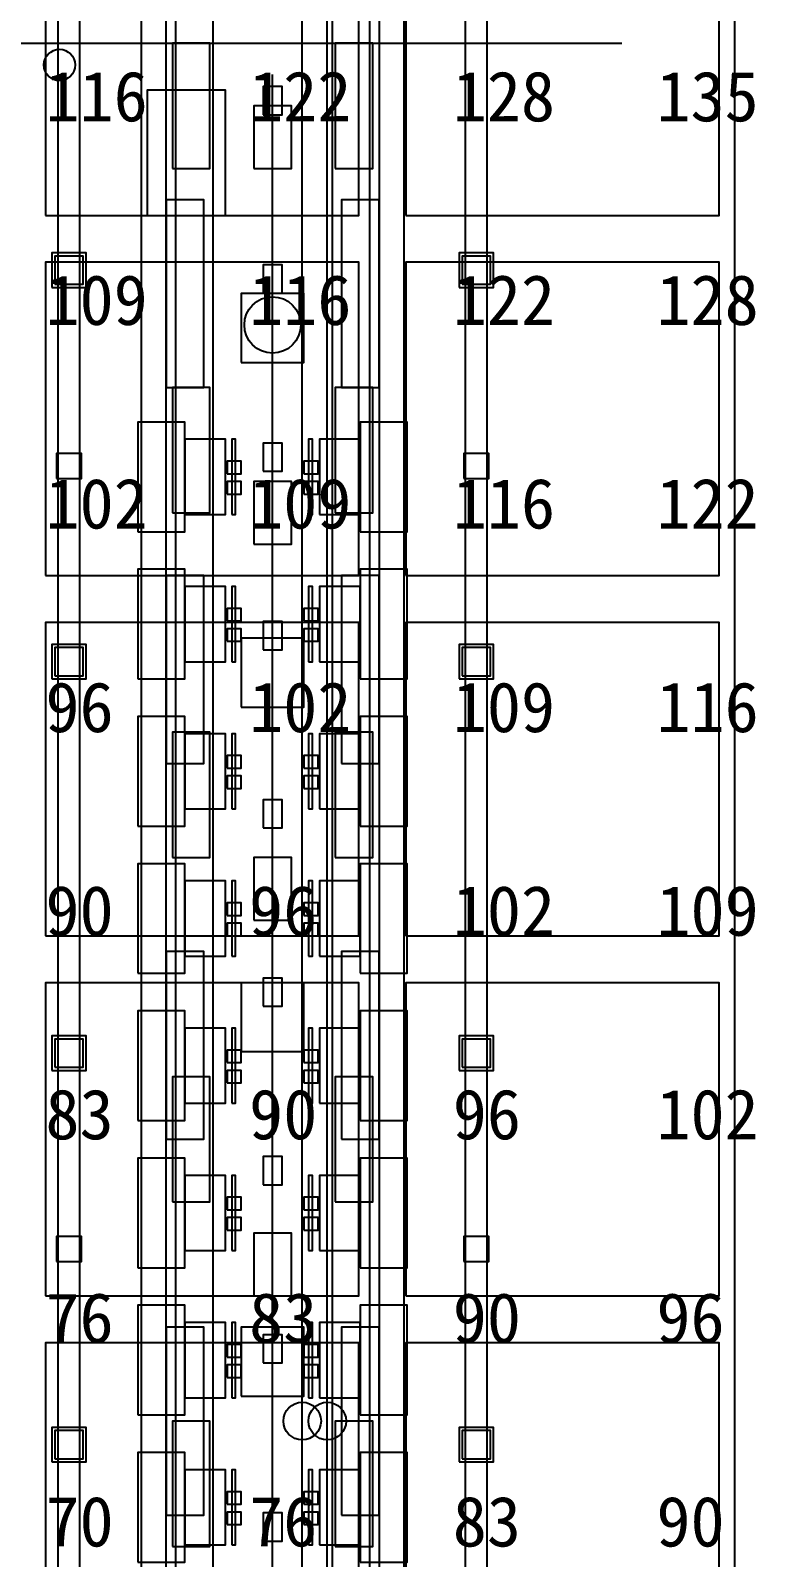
# Model space of a CAD drawing. Header units: metres. Extents: x -1640 to 1560, y -268 to 2338.
# Drawn here: x 274.52 to 297.66, y 1333.65 to 1382.4 of the extents above; entities that cross this region are included whole.
import ezdxf

# ---------------------------------------------------------------- set-up
doc = ezdxf.new("R2010")
doc.units = ezdxf.units.M
for name, color, linetype in [('1F_PUMP', 2, 'Continuous'), ('1F_SCR', 3, 'Continuous'), ('1F_STRUCT_COLUMN', 8, 'Continuous'), ('1F_ZONE', 3, 'Continuous'), ('2F_CSF_LATERAL_RACK_CONCEPT', 9, 'Continuous'), ('2F_RFG', 5, 'Continuous'), ('2F_STRUCT_COLUMN', 8, 'Continuous'), ('2F_VMB', 6, 'Continuous'), ('2F_ZONE', 3, 'Continuous'), ('3F_CLEANROOM_OVERHEAD_PIPE_DUCT_CONCEPT', 9, 'Continuous'), ('3F_EHS_EGRESS_DIST_M', 2, 'Continuous'), ('3F_EHS_EXTINGUISHER_HYDRANT_CABINET_CONCEPT', 1, 'Continuous'), ('3F_EHS_GAS_DETECTOR', 6, 'Continuous'), ('3F_FOUP', 5, 'Continuous'), ('3F_METRO', 2, 'Continuous'), ('3F_OHT', 9, 'Continuous'), ('3F_OHTV', 1, 'Continuous'), ('3F_STK', 3, 'Continuous'), ('3F_STRUCT_COLUMN', 8, 'Continuous'), ('3F_TBAR', 6, 'Continuous'), ('3F_ZONE', 3, 'Continuous'), ('4F_FFU', 1, 'Continuous'), ('4F_STRUCT_PLENUM_TRUSS_CONCEPT', 9, 'Continuous'), ('4F_ZONE', 3, 'Continuous'), ('5F_PUMP', 2, 'Continuous'), ('5F_SCR', 3, 'Continuous'), ('5F_STRUCT_COLUMN', 8, 'Continuous'), ('5F_ZONE', 3, 'Continuous'), ('6F_CSF_LATERAL_RACK_CONCEPT', 9, 'Continuous'), ('6F_RFG', 5, 'Continuous'), ('6F_STRUCT_COLUMN', 8, 'Continuous'), ('6F_VMB', 6, 'Continuous'), ('6F_ZONE', 3, 'Continuous'), ('7F_CLEANROOM_OVERHEAD_PIPE_DUCT_CONCEPT', 9, 'Continuous'), ('7F_EHS_EGRESS_DIST_M', 2, 'Continuous'), ('7F_EHS_EXTINGUISHER_HYDRANT_CABINET_CONCEPT', 1, 'Continuous'), ('7F_EHS_GAS_DETECTOR', 6, 'Continuous'), ('7F_FOUP', 5, 'Continuous'), ('7F_METRO', 2, 'Continuous'), ('7F_OHT', 9, 'Continuous'), ('7F_OHTV', 1, 'Continuous'), ('7F_STK', 3, 'Continuous'), ('7F_STRUCT_COLUMN', 8, 'Continuous'), ('7F_TBAR', 6, 'Continuous'), ('7F_ZONE', 3, 'Continuous'), ('8F_FFU', 1, 'Continuous'), ('8F_STRUCT_PLENUM_TRUSS_CONCEPT', 9, 'Continuous'), ('8F_ZONE', 3, 'Continuous'), ('UTIL_PCW.R_CONCEPT', 1, 'Continuous'), ('UTIL_PCW.R_RISER', 1, 'Continuous'), ('UTIL_PCW.S_CONCEPT', 6, 'Continuous'), ('UTIL_PCW.S_RISER', 6, 'Continuous')]:
    doc.layers.add(name, color=color, linetype=linetype)

msp = doc.modelspace()

# ---------------------------------------------------------------- linework, layer by layer
at = {"layer": '1F_PUMP'}
for points in [[(279.05, 1378), (280.25, 1378), (280.25, 1382), (279.05, 1382)], [(284.25, 1378), (285.45, 1378), (285.45, 1382), (284.25, 1382)], [(279.05, 1367), (280.25, 1367), (280.25, 1371), (279.05, 1371)], [(284.25, 1367), (285.45, 1367), (285.45, 1371), (284.25, 1371)], [(279.05, 1356), (280.25, 1356), (280.25, 1360), (279.05, 1360)], [(284.25, 1356), (285.45, 1356), (285.45, 1360), (284.25, 1360)], [(279.05, 1345), (280.25, 1345), (280.25, 1349), (279.05, 1349)], [(284.25, 1345), (285.45, 1345), (285.45, 1349), (284.25, 1349)], [(279.05, 1334), (280.25, 1334), (280.25, 1338), (279.05, 1338)], [(284.25, 1334), (285.45, 1334), (285.45, 1338), (284.25, 1338)]]:
    msp.add_lwpolyline(points, close=True, dxfattribs=at)
at = {"layer": '1F_SCR'}
for points in [[(281.25, 1371.8), (283.25, 1371.8), (283.25, 1374), (281.25, 1374)], [(281.25, 1360.8), (283.25, 1360.8), (283.25, 1363), (281.25, 1363)], [(281.25, 1349.8), (283.25, 1349.8), (283.25, 1352), (281.25, 1352)], [(281.25, 1338.8), (283.25, 1338.8), (283.25, 1341), (281.25, 1341)]]:
    msp.add_lwpolyline(points, close=True, dxfattribs=at)
at = {"layer": '1F_STRUCT_COLUMN'}
for points in [[(275.2, 1374.2), (276.3, 1374.2), (276.3, 1375.3), (275.2, 1375.3)], [(288.2, 1374.2), (289.3, 1374.2), (289.3, 1375.3), (288.2, 1375.3)], [(275.2, 1361.7), (276.3, 1361.7), (276.3, 1362.8), (275.2, 1362.8)], [(288.2, 1361.7), (289.3, 1361.7), (289.3, 1362.8), (288.2, 1362.8)], [(275.2, 1349.2), (276.3, 1349.2), (276.3, 1350.3), (275.2, 1350.3)], [(288.2, 1349.2), (289.3, 1349.2), (289.3, 1350.3), (288.2, 1350.3)], [(275.2, 1336.7), (276.3, 1336.7), (276.3, 1337.8), (275.2, 1337.8)], [(288.2, 1336.7), (289.3, 1336.7), (289.3, 1337.8), (288.2, 1337.8)]]:
    msp.add_lwpolyline(points, close=True, dxfattribs=at)
at = {"layer": '1F_ZONE'}
msp.add_lwpolyline([(20.5, 1306), (297, 1306), (297, 1464), (20.5, 1464)], close=True, dxfattribs=at)
at = {"layer": '2F_CSF_LATERAL_RACK_CONCEPT'}
for points in [[(278.05, 1310), (278.85, 1310), (278.85, 1460), (278.05, 1460)], [(285.65, 1310), (286.45, 1310), (286.45, 1460), (285.65, 1460)]]:
    msp.add_lwpolyline(points, close=True, dxfattribs=at)
at = {"layer": '2F_RFG'}
for points in [[(278.85, 1371), (280.05, 1371), (280.05, 1377), (278.85, 1377)], [(284.45, 1371), (285.65, 1371), (285.65, 1377), (284.45, 1377)], [(278.85, 1359), (280.05, 1359), (280.05, 1365), (278.85, 1365)], [(284.45, 1359), (285.65, 1359), (285.65, 1365), (284.45, 1365)], [(278.85, 1347), (280.05, 1347), (280.05, 1353), (278.85, 1353)], [(284.45, 1347), (285.65, 1347), (285.65, 1353), (284.45, 1353)], [(278.85, 1335), (280.05, 1335), (280.05, 1341), (278.85, 1341)], [(284.45, 1335), (285.65, 1335), (285.65, 1341), (284.45, 1341)]]:
    msp.add_lwpolyline(points, close=True, dxfattribs=at)
at = {"layer": '2F_STRUCT_COLUMN'}
for points in [[(275.3, 1374.3), (276.2, 1374.3), (276.2, 1375.2), (275.3, 1375.2)], [(288.3, 1374.3), (289.2, 1374.3), (289.2, 1375.2), (288.3, 1375.2)], [(275.3, 1361.8), (276.2, 1361.8), (276.2, 1362.7), (275.3, 1362.7)], [(288.3, 1361.8), (289.2, 1361.8), (289.2, 1362.7), (288.3, 1362.7)], [(275.3, 1349.3), (276.2, 1349.3), (276.2, 1350.2), (275.3, 1350.2)], [(288.3, 1349.3), (289.2, 1349.3), (289.2, 1350.2), (288.3, 1350.2)], [(275.3, 1336.8), (276.2, 1336.8), (276.2, 1337.7), (275.3, 1337.7)], [(288.3, 1336.8), (289.2, 1336.8), (289.2, 1337.7), (288.3, 1337.7)]]:
    msp.add_lwpolyline(points, close=True, dxfattribs=at)
at = {"layer": '2F_VMB'}
for points in [[(281.65, 1378), (282.85, 1378), (282.85, 1380), (281.65, 1380)], [(281.65, 1366), (282.85, 1366), (282.85, 1368), (281.65, 1368)], [(281.65, 1354), (282.85, 1354), (282.85, 1356), (281.65, 1356)], [(281.65, 1342), (282.85, 1342), (282.85, 1344), (281.65, 1344)]]:
    msp.add_lwpolyline(points, close=True, dxfattribs=at)
at = {"layer": '2F_ZONE'}
msp.add_lwpolyline([(20.5, 1306), (297, 1306), (297, 1464), (20.5, 1464)], close=True, dxfattribs=at)
at = {"layer": '3F_CLEANROOM_OVERHEAD_PIPE_DUCT_CONCEPT'}
for points in [[(279.15, 1309), (280.35, 1309), (280.35, 1461), (279.15, 1461)], [(284.15, 1309), (285.35, 1309), (285.35, 1461), (284.15, 1461)]]:
    msp.add_lwpolyline(points, close=True, dxfattribs=at)
at = {"layer": '3F_EHS_EXTINGUISHER_HYDRANT_CABINET_CONCEPT'}
msp.add_circle((275.45, 1381.3), 0.5, dxfattribs=at)
at = {"layer": '3F_EHS_GAS_DETECTOR'}
msp.add_circle((282.25, 1373), 0.9, dxfattribs=at)
at = {"layer": '3F_FOUP'}
for points in [[(280.8, 1368.25), (281.25, 1368.25), (281.25, 1368.65), (280.8, 1368.65)], [(283.25, 1368.25), (283.7, 1368.25), (283.7, 1368.65), (283.25, 1368.65)], [(280.8, 1367.6), (281.25, 1367.6), (281.25, 1368), (280.8, 1368)], [(283.25, 1367.6), (283.7, 1367.6), (283.7, 1368), (283.25, 1368)], [(280.8, 1363.55), (281.25, 1363.55), (281.25, 1363.95), (280.8, 1363.95)], [(283.25, 1363.55), (283.7, 1363.55), (283.7, 1363.95), (283.25, 1363.95)], [(280.8, 1362.9), (281.25, 1362.9), (281.25, 1363.3), (280.8, 1363.3)], [(283.25, 1362.9), (283.7, 1362.9), (283.7, 1363.3), (283.25, 1363.3)], [(280.8, 1358.85), (281.25, 1358.85), (281.25, 1359.25), (280.8, 1359.25)], [(283.25, 1358.85), (283.7, 1358.85), (283.7, 1359.25), (283.25, 1359.25)], [(280.8, 1358.2), (281.25, 1358.2), (281.25, 1358.6), (280.8, 1358.6)], [(283.25, 1358.2), (283.7, 1358.2), (283.7, 1358.6), (283.25, 1358.6)], [(280.8, 1354.15), (281.25, 1354.15), (281.25, 1354.55), (280.8, 1354.55)], [(283.25, 1354.15), (283.7, 1354.15), (283.7, 1354.55), (283.25, 1354.55)], [(280.8, 1353.5), (281.25, 1353.5), (281.25, 1353.9), (280.8, 1353.9)], [(283.25, 1353.5), (283.7, 1353.5), (283.7, 1353.9), (283.25, 1353.9)], [(280.8, 1349.45), (281.25, 1349.45), (281.25, 1349.85), (280.8, 1349.85)], [(283.25, 1349.45), (283.7, 1349.45), (283.7, 1349.85), (283.25, 1349.85)], [(280.8, 1348.8), (281.25, 1348.8), (281.25, 1349.2), (280.8, 1349.2)], [(283.25, 1348.8), (283.7, 1348.8), (283.7, 1349.2), (283.25, 1349.2)], [(280.8, 1344.75), (281.25, 1344.75), (281.25, 1345.15), (280.8, 1345.15)], [(283.25, 1344.75), (283.7, 1344.75), (283.7, 1345.15), (283.25, 1345.15)], [(280.8, 1344.1), (281.25, 1344.1), (281.25, 1344.5), (280.8, 1344.5)], [(283.25, 1344.1), (283.7, 1344.1), (283.7, 1344.5), (283.25, 1344.5)], [(280.8, 1340.05), (281.25, 1340.05), (281.25, 1340.45), (280.8, 1340.45)], [(283.25, 1340.05), (283.7, 1340.05), (283.7, 1340.45), (283.25, 1340.45)], [(280.8, 1339.4), (281.25, 1339.4), (281.25, 1339.8), (280.8, 1339.8)], [(283.25, 1339.4), (283.7, 1339.4), (283.7, 1339.8), (283.25, 1339.8)], [(280.8, 1335.35), (281.25, 1335.35), (281.25, 1335.75), (280.8, 1335.75)], [(283.25, 1335.35), (283.7, 1335.35), (283.7, 1335.75), (283.25, 1335.75)], [(280.8, 1334.7), (281.25, 1334.7), (281.25, 1335.1), (280.8, 1335.1)], [(283.25, 1334.7), (283.7, 1334.7), (283.7, 1335.1), (283.25, 1335.1)]]:
    msp.add_lwpolyline(points, close=True, dxfattribs=at)
at = {"layer": '3F_METRO'}
for points in [[(277.95, 1366.4), (279.45, 1366.4), (279.45, 1369.9), (277.95, 1369.9)], [(285.05, 1366.4), (286.55, 1366.4), (286.55, 1369.9), (285.05, 1369.9)], [(279.45, 1366.95), (280.75, 1366.95), (280.75, 1369.35), (279.45, 1369.35)], [(283.75, 1366.95), (285.05, 1366.95), (285.05, 1369.35), (283.75, 1369.35)], [(277.95, 1361.7), (279.45, 1361.7), (279.45, 1365.2), (277.95, 1365.2)], [(285.05, 1361.7), (286.55, 1361.7), (286.55, 1365.2), (285.05, 1365.2)], [(279.45, 1362.25), (280.75, 1362.25), (280.75, 1364.65), (279.45, 1364.65)], [(283.75, 1362.25), (285.05, 1362.25), (285.05, 1364.65), (283.75, 1364.65)], [(277.95, 1357), (279.45, 1357), (279.45, 1360.5), (277.95, 1360.5)], [(285.05, 1357), (286.55, 1357), (286.55, 1360.5), (285.05, 1360.5)], [(279.45, 1357.55), (280.75, 1357.55), (280.75, 1359.95), (279.45, 1359.95)], [(283.75, 1357.55), (285.05, 1357.55), (285.05, 1359.95), (283.75, 1359.95)], [(277.95, 1352.3), (279.45, 1352.3), (279.45, 1355.8), (277.95, 1355.8)], [(285.05, 1352.3), (286.55, 1352.3), (286.55, 1355.8), (285.05, 1355.8)], [(279.45, 1352.85), (280.75, 1352.85), (280.75, 1355.25), (279.45, 1355.25)], [(283.75, 1352.85), (285.05, 1352.85), (285.05, 1355.25), (283.75, 1355.25)], [(277.95, 1347.6), (279.45, 1347.6), (279.45, 1351.1), (277.95, 1351.1)], [(285.05, 1347.6), (286.55, 1347.6), (286.55, 1351.1), (285.05, 1351.1)], [(279.45, 1348.15), (280.75, 1348.15), (280.75, 1350.55), (279.45, 1350.55)], [(283.75, 1348.15), (285.05, 1348.15), (285.05, 1350.55), (283.75, 1350.55)], [(277.95, 1342.9), (279.45, 1342.9), (279.45, 1346.4), (277.95, 1346.4)], [(285.05, 1342.9), (286.55, 1342.9), (286.55, 1346.4), (285.05, 1346.4)], [(279.45, 1343.45), (280.75, 1343.45), (280.75, 1345.85), (279.45, 1345.85)], [(283.75, 1343.45), (285.05, 1343.45), (285.05, 1345.85), (283.75, 1345.85)], [(277.95, 1338.2), (279.45, 1338.2), (279.45, 1341.7), (277.95, 1341.7)], [(285.05, 1338.2), (286.55, 1338.2), (286.55, 1341.7), (285.05, 1341.7)], [(279.45, 1338.75), (280.75, 1338.75), (280.75, 1341.15), (279.45, 1341.15)], [(283.75, 1338.75), (285.05, 1338.75), (285.05, 1341.15), (283.75, 1341.15)], [(277.95, 1333.5), (279.45, 1333.5), (279.45, 1337), (277.95, 1337)], [(285.05, 1333.5), (286.55, 1333.5), (286.55, 1337), (285.05, 1337)], [(279.45, 1334.05), (280.75, 1334.05), (280.75, 1336.45), (279.45, 1336.45)], [(283.75, 1334.05), (285.05, 1334.05), (285.05, 1336.45), (283.75, 1336.45)]]:
    msp.add_lwpolyline(points, close=True, dxfattribs=at)
at = {"layer": '3F_OHT'}
msp.add_line((282.25, 1309), (282.25, 1381), dxfattribs=at)
at = {"layer": '3F_OHTV'}
for points in [[(281.95, 1379.71), (282.55, 1379.71), (282.55, 1380.61), (281.95, 1380.61)], [(281.95, 1374.02), (282.55, 1374.02), (282.55, 1374.92), (281.95, 1374.92)], [(281.95, 1368.33), (282.55, 1368.33), (282.55, 1369.23), (281.95, 1369.23)], [(281.95, 1362.63), (282.55, 1362.63), (282.55, 1363.53), (281.95, 1363.53)], [(281.95, 1356.94), (282.55, 1356.94), (282.55, 1357.84), (281.95, 1357.84)], [(281.95, 1351.25), (282.55, 1351.25), (282.55, 1352.15), (281.95, 1352.15)], [(281.95, 1345.55), (282.55, 1345.55), (282.55, 1346.45), (281.95, 1346.45)], [(281.95, 1339.86), (282.55, 1339.86), (282.55, 1340.76), (281.95, 1340.76)], [(281.95, 1334.17), (282.55, 1334.17), (282.55, 1335.07), (281.95, 1335.07)]]:
    msp.add_lwpolyline(points, close=True, dxfattribs=at)
at = {"layer": '3F_STK'}
msp.add_lwpolyline([(278.25, 1376.5), (280.75, 1376.5), (280.75, 1380.5), (278.25, 1380.5)], close=True, dxfattribs=at)
at = {"layer": '3F_STRUCT_COLUMN'}
for points in [[(275.35, 1368.1), (276.15, 1368.1), (276.15, 1368.9), (275.35, 1368.9)], [(288.35, 1368.1), (289.15, 1368.1), (289.15, 1368.9), (288.35, 1368.9)], [(275.35, 1343.1), (276.15, 1343.1), (276.15, 1343.9), (275.35, 1343.9)], [(288.35, 1343.1), (289.15, 1343.1), (289.15, 1343.9), (288.35, 1343.9)]]:
    msp.add_lwpolyline(points, close=True, dxfattribs=at)
at = {"layer": '3F_TBAR'}
for points in [[(280.95, 1366.95), (281.07, 1366.95), (281.07, 1369.35), (280.95, 1369.35)], [(283.4, 1366.95), (283.52, 1366.95), (283.52, 1369.35), (283.4, 1369.35)], [(280.95, 1362.25), (281.07, 1362.25), (281.07, 1364.65), (280.95, 1364.65)], [(283.4, 1362.25), (283.52, 1362.25), (283.52, 1364.65), (283.4, 1364.65)], [(280.95, 1357.55), (281.07, 1357.55), (281.07, 1359.95), (280.95, 1359.95)], [(283.4, 1357.55), (283.52, 1357.55), (283.52, 1359.95), (283.4, 1359.95)], [(280.95, 1352.85), (281.07, 1352.85), (281.07, 1355.25), (280.95, 1355.25)], [(283.4, 1352.85), (283.52, 1352.85), (283.52, 1355.25), (283.4, 1355.25)], [(280.95, 1348.15), (281.07, 1348.15), (281.07, 1350.55), (280.95, 1350.55)], [(283.4, 1348.15), (283.52, 1348.15), (283.52, 1350.55), (283.4, 1350.55)], [(280.95, 1343.45), (281.07, 1343.45), (281.07, 1345.85), (280.95, 1345.85)], [(283.4, 1343.45), (283.52, 1343.45), (283.52, 1345.85), (283.4, 1345.85)], [(280.95, 1338.75), (281.07, 1338.75), (281.07, 1341.15), (280.95, 1341.15)], [(283.4, 1338.75), (283.52, 1338.75), (283.52, 1341.15), (283.4, 1341.15)], [(280.95, 1334.05), (281.07, 1334.05), (281.07, 1336.45), (280.95, 1336.45)], [(283.4, 1334.05), (283.52, 1334.05), (283.52, 1336.45), (283.4, 1336.45)]]:
    msp.add_lwpolyline(points, close=True, dxfattribs=at)
at = {"layer": '3F_ZONE'}
msp.add_lwpolyline([(20.5, 1306), (297, 1306), (297, 1464), (20.5, 1464)], close=True, dxfattribs=at)
at = {"layer": '4F_FFU'}
for points in [[(275, 1376.5), (285, 1376.5), (285, 1386.5), (275, 1386.5)], [(286.5, 1376.5), (296.5, 1376.5), (296.5, 1386.5), (286.5, 1386.5)], [(275, 1365), (285, 1365), (285, 1375), (275, 1375)], [(286.5, 1365), (296.5, 1365), (296.5, 1375), (286.5, 1375)], [(275, 1353.5), (285, 1353.5), (285, 1363.5), (275, 1363.5)], [(286.5, 1353.5), (296.5, 1353.5), (296.5, 1363.5), (286.5, 1363.5)], [(275, 1342), (285, 1342), (285, 1352), (275, 1352)], [(286.5, 1342), (296.5, 1342), (296.5, 1352), (286.5, 1352)], [(275, 1330.5), (285, 1330.5), (285, 1340.5), (275, 1340.5)], [(286.5, 1330.5), (296.5, 1330.5), (296.5, 1340.5), (286.5, 1340.5)]]:
    msp.add_lwpolyline(points, close=True, dxfattribs=at)
at = {"layer": '4F_STRUCT_PLENUM_TRUSS_CONCEPT'}
for points in [[(275.4, 1306), (276.1, 1306), (276.1, 1464), (275.4, 1464)], [(288.4, 1306), (289.1, 1306), (289.1, 1464), (288.4, 1464)]]:
    msp.add_lwpolyline(points, close=True, dxfattribs=at)
at = {"layer": '4F_ZONE'}
msp.add_lwpolyline([(20.5, 1306), (297, 1306), (297, 1464), (20.5, 1464)], close=True, dxfattribs=at)
at = {"layer": '5F_PUMP'}
for points in [[(279.05, 1378), (280.25, 1378), (280.25, 1382), (279.05, 1382)], [(284.25, 1378), (285.45, 1378), (285.45, 1382), (284.25, 1382)], [(279.05, 1367), (280.25, 1367), (280.25, 1371), (279.05, 1371)], [(284.25, 1367), (285.45, 1367), (285.45, 1371), (284.25, 1371)], [(279.05, 1356), (280.25, 1356), (280.25, 1360), (279.05, 1360)], [(284.25, 1356), (285.45, 1356), (285.45, 1360), (284.25, 1360)], [(279.05, 1345), (280.25, 1345), (280.25, 1349), (279.05, 1349)], [(284.25, 1345), (285.45, 1345), (285.45, 1349), (284.25, 1349)], [(279.05, 1334), (280.25, 1334), (280.25, 1338), (279.05, 1338)], [(284.25, 1334), (285.45, 1334), (285.45, 1338), (284.25, 1338)]]:
    msp.add_lwpolyline(points, close=True, dxfattribs=at)
at = {"layer": '5F_SCR'}
for points in [[(281.25, 1371.8), (283.25, 1371.8), (283.25, 1374), (281.25, 1374)], [(281.25, 1360.8), (283.25, 1360.8), (283.25, 1363), (281.25, 1363)], [(281.25, 1349.8), (283.25, 1349.8), (283.25, 1352), (281.25, 1352)], [(281.25, 1338.8), (283.25, 1338.8), (283.25, 1341), (281.25, 1341)]]:
    msp.add_lwpolyline(points, close=True, dxfattribs=at)
at = {"layer": '5F_STRUCT_COLUMN'}
for points in [[(275.2, 1374.2), (276.3, 1374.2), (276.3, 1375.3), (275.2, 1375.3)], [(288.2, 1374.2), (289.3, 1374.2), (289.3, 1375.3), (288.2, 1375.3)], [(275.2, 1361.7), (276.3, 1361.7), (276.3, 1362.8), (275.2, 1362.8)], [(288.2, 1361.7), (289.3, 1361.7), (289.3, 1362.8), (288.2, 1362.8)], [(275.2, 1349.2), (276.3, 1349.2), (276.3, 1350.3), (275.2, 1350.3)], [(288.2, 1349.2), (289.3, 1349.2), (289.3, 1350.3), (288.2, 1350.3)], [(275.2, 1336.7), (276.3, 1336.7), (276.3, 1337.8), (275.2, 1337.8)], [(288.2, 1336.7), (289.3, 1336.7), (289.3, 1337.8), (288.2, 1337.8)]]:
    msp.add_lwpolyline(points, close=True, dxfattribs=at)
at = {"layer": '5F_ZONE'}
msp.add_lwpolyline([(20.5, 1306), (297, 1306), (297, 1464), (20.5, 1464)], close=True, dxfattribs=at)
at = {"layer": '6F_CSF_LATERAL_RACK_CONCEPT'}
for points in [[(278.05, 1310), (278.85, 1310), (278.85, 1460), (278.05, 1460)], [(285.65, 1310), (286.45, 1310), (286.45, 1460), (285.65, 1460)]]:
    msp.add_lwpolyline(points, close=True, dxfattribs=at)
at = {"layer": '6F_RFG'}
for points in [[(278.85, 1371), (280.05, 1371), (280.05, 1377), (278.85, 1377)], [(284.45, 1371), (285.65, 1371), (285.65, 1377), (284.45, 1377)], [(278.85, 1359), (280.05, 1359), (280.05, 1365), (278.85, 1365)], [(284.45, 1359), (285.65, 1359), (285.65, 1365), (284.45, 1365)], [(278.85, 1347), (280.05, 1347), (280.05, 1353), (278.85, 1353)], [(284.45, 1347), (285.65, 1347), (285.65, 1353), (284.45, 1353)], [(278.85, 1335), (280.05, 1335), (280.05, 1341), (278.85, 1341)], [(284.45, 1335), (285.65, 1335), (285.65, 1341), (284.45, 1341)]]:
    msp.add_lwpolyline(points, close=True, dxfattribs=at)
at = {"layer": '6F_STRUCT_COLUMN'}
for points in [[(275.3, 1374.3), (276.2, 1374.3), (276.2, 1375.2), (275.3, 1375.2)], [(288.3, 1374.3), (289.2, 1374.3), (289.2, 1375.2), (288.3, 1375.2)], [(275.3, 1361.8), (276.2, 1361.8), (276.2, 1362.7), (275.3, 1362.7)], [(288.3, 1361.8), (289.2, 1361.8), (289.2, 1362.7), (288.3, 1362.7)], [(275.3, 1349.3), (276.2, 1349.3), (276.2, 1350.2), (275.3, 1350.2)], [(288.3, 1349.3), (289.2, 1349.3), (289.2, 1350.2), (288.3, 1350.2)], [(275.3, 1336.8), (276.2, 1336.8), (276.2, 1337.7), (275.3, 1337.7)], [(288.3, 1336.8), (289.2, 1336.8), (289.2, 1337.7), (288.3, 1337.7)]]:
    msp.add_lwpolyline(points, close=True, dxfattribs=at)
at = {"layer": '6F_VMB'}
for points in [[(281.65, 1378), (282.85, 1378), (282.85, 1380), (281.65, 1380)], [(281.65, 1366), (282.85, 1366), (282.85, 1368), (281.65, 1368)], [(281.65, 1354), (282.85, 1354), (282.85, 1356), (281.65, 1356)], [(281.65, 1342), (282.85, 1342), (282.85, 1344), (281.65, 1344)]]:
    msp.add_lwpolyline(points, close=True, dxfattribs=at)
at = {"layer": '6F_ZONE'}
msp.add_lwpolyline([(20.5, 1306), (297, 1306), (297, 1464), (20.5, 1464)], close=True, dxfattribs=at)
at = {"layer": '7F_CLEANROOM_OVERHEAD_PIPE_DUCT_CONCEPT'}
for points in [[(279.15, 1309), (280.35, 1309), (280.35, 1461), (279.15, 1461)], [(284.15, 1309), (285.35, 1309), (285.35, 1461), (284.15, 1461)]]:
    msp.add_lwpolyline(points, close=True, dxfattribs=at)
at = {"layer": '7F_EHS_EXTINGUISHER_HYDRANT_CABINET_CONCEPT'}
msp.add_circle((275.45, 1381.3), 0.5, dxfattribs=at)
at = {"layer": '7F_EHS_GAS_DETECTOR'}
msp.add_circle((282.25, 1373), 0.9, dxfattribs=at)
at = {"layer": '7F_FOUP'}
for points in [[(280.8, 1368.25), (281.25, 1368.25), (281.25, 1368.65), (280.8, 1368.65)], [(283.25, 1368.25), (283.7, 1368.25), (283.7, 1368.65), (283.25, 1368.65)], [(280.8, 1367.6), (281.25, 1367.6), (281.25, 1368), (280.8, 1368)], [(283.25, 1367.6), (283.7, 1367.6), (283.7, 1368), (283.25, 1368)], [(280.8, 1363.55), (281.25, 1363.55), (281.25, 1363.95), (280.8, 1363.95)], [(283.25, 1363.55), (283.7, 1363.55), (283.7, 1363.95), (283.25, 1363.95)], [(280.8, 1362.9), (281.25, 1362.9), (281.25, 1363.3), (280.8, 1363.3)], [(283.25, 1362.9), (283.7, 1362.9), (283.7, 1363.3), (283.25, 1363.3)], [(280.8, 1358.85), (281.25, 1358.85), (281.25, 1359.25), (280.8, 1359.25)], [(283.25, 1358.85), (283.7, 1358.85), (283.7, 1359.25), (283.25, 1359.25)], [(280.8, 1358.2), (281.25, 1358.2), (281.25, 1358.6), (280.8, 1358.6)], [(283.25, 1358.2), (283.7, 1358.2), (283.7, 1358.6), (283.25, 1358.6)], [(280.8, 1354.15), (281.25, 1354.15), (281.25, 1354.55), (280.8, 1354.55)], [(283.25, 1354.15), (283.7, 1354.15), (283.7, 1354.55), (283.25, 1354.55)], [(280.8, 1353.5), (281.25, 1353.5), (281.25, 1353.9), (280.8, 1353.9)], [(283.25, 1353.5), (283.7, 1353.5), (283.7, 1353.9), (283.25, 1353.9)], [(280.8, 1349.45), (281.25, 1349.45), (281.25, 1349.85), (280.8, 1349.85)], [(283.25, 1349.45), (283.7, 1349.45), (283.7, 1349.85), (283.25, 1349.85)], [(280.8, 1348.8), (281.25, 1348.8), (281.25, 1349.2), (280.8, 1349.2)], [(283.25, 1348.8), (283.7, 1348.8), (283.7, 1349.2), (283.25, 1349.2)], [(280.8, 1344.75), (281.25, 1344.75), (281.25, 1345.15), (280.8, 1345.15)], [(283.25, 1344.75), (283.7, 1344.75), (283.7, 1345.15), (283.25, 1345.15)], [(280.8, 1344.1), (281.25, 1344.1), (281.25, 1344.5), (280.8, 1344.5)], [(283.25, 1344.1), (283.7, 1344.1), (283.7, 1344.5), (283.25, 1344.5)], [(280.8, 1340.05), (281.25, 1340.05), (281.25, 1340.45), (280.8, 1340.45)], [(283.25, 1340.05), (283.7, 1340.05), (283.7, 1340.45), (283.25, 1340.45)], [(280.8, 1339.4), (281.25, 1339.4), (281.25, 1339.8), (280.8, 1339.8)], [(283.25, 1339.4), (283.7, 1339.4), (283.7, 1339.8), (283.25, 1339.8)], [(280.8, 1335.35), (281.25, 1335.35), (281.25, 1335.75), (280.8, 1335.75)], [(283.25, 1335.35), (283.7, 1335.35), (283.7, 1335.75), (283.25, 1335.75)], [(280.8, 1334.7), (281.25, 1334.7), (281.25, 1335.1), (280.8, 1335.1)], [(283.25, 1334.7), (283.7, 1334.7), (283.7, 1335.1), (283.25, 1335.1)]]:
    msp.add_lwpolyline(points, close=True, dxfattribs=at)
at = {"layer": '7F_METRO'}
for points in [[(277.95, 1366.4), (279.45, 1366.4), (279.45, 1369.9), (277.95, 1369.9)], [(285.05, 1366.4), (286.55, 1366.4), (286.55, 1369.9), (285.05, 1369.9)], [(279.45, 1366.95), (280.75, 1366.95), (280.75, 1369.35), (279.45, 1369.35)], [(283.75, 1366.95), (285.05, 1366.95), (285.05, 1369.35), (283.75, 1369.35)], [(277.95, 1361.7), (279.45, 1361.7), (279.45, 1365.2), (277.95, 1365.2)], [(285.05, 1361.7), (286.55, 1361.7), (286.55, 1365.2), (285.05, 1365.2)], [(279.45, 1362.25), (280.75, 1362.25), (280.75, 1364.65), (279.45, 1364.65)], [(283.75, 1362.25), (285.05, 1362.25), (285.05, 1364.65), (283.75, 1364.65)], [(277.95, 1357), (279.45, 1357), (279.45, 1360.5), (277.95, 1360.5)], [(285.05, 1357), (286.55, 1357), (286.55, 1360.5), (285.05, 1360.5)], [(279.45, 1357.55), (280.75, 1357.55), (280.75, 1359.95), (279.45, 1359.95)], [(283.75, 1357.55), (285.05, 1357.55), (285.05, 1359.95), (283.75, 1359.95)], [(277.95, 1352.3), (279.45, 1352.3), (279.45, 1355.8), (277.95, 1355.8)], [(285.05, 1352.3), (286.55, 1352.3), (286.55, 1355.8), (285.05, 1355.8)], [(279.45, 1352.85), (280.75, 1352.85), (280.75, 1355.25), (279.45, 1355.25)], [(283.75, 1352.85), (285.05, 1352.85), (285.05, 1355.25), (283.75, 1355.25)], [(277.95, 1347.6), (279.45, 1347.6), (279.45, 1351.1), (277.95, 1351.1)], [(285.05, 1347.6), (286.55, 1347.6), (286.55, 1351.1), (285.05, 1351.1)], [(279.45, 1348.15), (280.75, 1348.15), (280.75, 1350.55), (279.45, 1350.55)], [(283.75, 1348.15), (285.05, 1348.15), (285.05, 1350.55), (283.75, 1350.55)], [(277.95, 1342.9), (279.45, 1342.9), (279.45, 1346.4), (277.95, 1346.4)], [(285.05, 1342.9), (286.55, 1342.9), (286.55, 1346.4), (285.05, 1346.4)], [(279.45, 1343.45), (280.75, 1343.45), (280.75, 1345.85), (279.45, 1345.85)], [(283.75, 1343.45), (285.05, 1343.45), (285.05, 1345.85), (283.75, 1345.85)], [(277.95, 1338.2), (279.45, 1338.2), (279.45, 1341.7), (277.95, 1341.7)], [(285.05, 1338.2), (286.55, 1338.2), (286.55, 1341.7), (285.05, 1341.7)], [(279.45, 1338.75), (280.75, 1338.75), (280.75, 1341.15), (279.45, 1341.15)], [(283.75, 1338.75), (285.05, 1338.75), (285.05, 1341.15), (283.75, 1341.15)], [(277.95, 1333.5), (279.45, 1333.5), (279.45, 1337), (277.95, 1337)], [(285.05, 1333.5), (286.55, 1333.5), (286.55, 1337), (285.05, 1337)], [(279.45, 1334.05), (280.75, 1334.05), (280.75, 1336.45), (279.45, 1336.45)], [(283.75, 1334.05), (285.05, 1334.05), (285.05, 1336.45), (283.75, 1336.45)]]:
    msp.add_lwpolyline(points, close=True, dxfattribs=at)
at = {"layer": '7F_OHT'}
msp.add_line((282.25, 1309), (282.25, 1381), dxfattribs=at)
at = {"layer": '7F_OHTV'}
for points in [[(281.95, 1379.71), (282.55, 1379.71), (282.55, 1380.61), (281.95, 1380.61)], [(281.95, 1374.02), (282.55, 1374.02), (282.55, 1374.92), (281.95, 1374.92)], [(281.95, 1368.33), (282.55, 1368.33), (282.55, 1369.23), (281.95, 1369.23)], [(281.95, 1362.63), (282.55, 1362.63), (282.55, 1363.53), (281.95, 1363.53)], [(281.95, 1356.94), (282.55, 1356.94), (282.55, 1357.84), (281.95, 1357.84)], [(281.95, 1351.25), (282.55, 1351.25), (282.55, 1352.15), (281.95, 1352.15)], [(281.95, 1345.55), (282.55, 1345.55), (282.55, 1346.45), (281.95, 1346.45)], [(281.95, 1339.86), (282.55, 1339.86), (282.55, 1340.76), (281.95, 1340.76)], [(281.95, 1334.17), (282.55, 1334.17), (282.55, 1335.07), (281.95, 1335.07)]]:
    msp.add_lwpolyline(points, close=True, dxfattribs=at)
at = {"layer": '7F_STK'}
msp.add_lwpolyline([(278.25, 1376.5), (280.75, 1376.5), (280.75, 1380.5), (278.25, 1380.5)], close=True, dxfattribs=at)
at = {"layer": '7F_STRUCT_COLUMN'}
for points in [[(275.35, 1368.1), (276.15, 1368.1), (276.15, 1368.9), (275.35, 1368.9)], [(288.35, 1368.1), (289.15, 1368.1), (289.15, 1368.9), (288.35, 1368.9)], [(275.35, 1343.1), (276.15, 1343.1), (276.15, 1343.9), (275.35, 1343.9)], [(288.35, 1343.1), (289.15, 1343.1), (289.15, 1343.9), (288.35, 1343.9)]]:
    msp.add_lwpolyline(points, close=True, dxfattribs=at)
at = {"layer": '7F_TBAR'}
for points in [[(280.95, 1366.95), (281.07, 1366.95), (281.07, 1369.35), (280.95, 1369.35)], [(283.4, 1366.95), (283.52, 1366.95), (283.52, 1369.35), (283.4, 1369.35)], [(280.95, 1362.25), (281.07, 1362.25), (281.07, 1364.65), (280.95, 1364.65)], [(283.4, 1362.25), (283.52, 1362.25), (283.52, 1364.65), (283.4, 1364.65)], [(280.95, 1357.55), (281.07, 1357.55), (281.07, 1359.95), (280.95, 1359.95)], [(283.4, 1357.55), (283.52, 1357.55), (283.52, 1359.95), (283.4, 1359.95)], [(280.95, 1352.85), (281.07, 1352.85), (281.07, 1355.25), (280.95, 1355.25)], [(283.4, 1352.85), (283.52, 1352.85), (283.52, 1355.25), (283.4, 1355.25)], [(280.95, 1348.15), (281.07, 1348.15), (281.07, 1350.55), (280.95, 1350.55)], [(283.4, 1348.15), (283.52, 1348.15), (283.52, 1350.55), (283.4, 1350.55)], [(280.95, 1343.45), (281.07, 1343.45), (281.07, 1345.85), (280.95, 1345.85)], [(283.4, 1343.45), (283.52, 1343.45), (283.52, 1345.85), (283.4, 1345.85)], [(280.95, 1338.75), (281.07, 1338.75), (281.07, 1341.15), (280.95, 1341.15)], [(283.4, 1338.75), (283.52, 1338.75), (283.52, 1341.15), (283.4, 1341.15)], [(280.95, 1334.05), (281.07, 1334.05), (281.07, 1336.45), (280.95, 1336.45)], [(283.4, 1334.05), (283.52, 1334.05), (283.52, 1336.45), (283.4, 1336.45)]]:
    msp.add_lwpolyline(points, close=True, dxfattribs=at)
at = {"layer": '7F_ZONE'}
msp.add_lwpolyline([(20.5, 1306), (297, 1306), (297, 1464), (20.5, 1464)], close=True, dxfattribs=at)
at = {"layer": '8F_FFU'}
for points in [[(275, 1376.5), (285, 1376.5), (285, 1386.5), (275, 1386.5)], [(286.5, 1376.5), (296.5, 1376.5), (296.5, 1386.5), (286.5, 1386.5)], [(275, 1365), (285, 1365), (285, 1375), (275, 1375)], [(286.5, 1365), (296.5, 1365), (296.5, 1375), (286.5, 1375)], [(275, 1353.5), (285, 1353.5), (285, 1363.5), (275, 1363.5)], [(286.5, 1353.5), (296.5, 1353.5), (296.5, 1363.5), (286.5, 1363.5)], [(275, 1342), (285, 1342), (285, 1352), (275, 1352)], [(286.5, 1342), (296.5, 1342), (296.5, 1352), (286.5, 1352)], [(275, 1330.5), (285, 1330.5), (285, 1340.5), (275, 1340.5)], [(286.5, 1330.5), (296.5, 1330.5), (296.5, 1340.5), (286.5, 1340.5)]]:
    msp.add_lwpolyline(points, close=True, dxfattribs=at)
at = {"layer": '8F_STRUCT_PLENUM_TRUSS_CONCEPT'}
for points in [[(275.4, 1306), (276.1, 1306), (276.1, 1464), (275.4, 1464)], [(288.4, 1306), (289.1, 1306), (289.1, 1464), (288.4, 1464)]]:
    msp.add_lwpolyline(points, close=True, dxfattribs=at)
at = {"layer": '8F_ZONE'}
msp.add_lwpolyline([(20.5, 1306), (297, 1306), (297, 1464), (20.5, 1464)], close=True, dxfattribs=at)
at = {"layer": 'UTIL_PCW.R_CONCEPT'}
msp.add_line((283.995, 1311.78), (283.995, 1458.23), dxfattribs=at)
msp.add_line((283.995, 1311.78), (283.995, 1458.23), dxfattribs=at)
at = {"layer": 'UTIL_PCW.R_RISER'}
msp.add_circle((283.995, 1338.005), 0.6, dxfattribs=at)
msp.add_circle((283.995, 1338.005), 0.6, dxfattribs=at)
at = {"layer": 'UTIL_PCW.S_CONCEPT'}
for p, q in [((283.195, 1311.78), (283.195, 1458.23)), ((283.195, 1311.78), (283.195, 1458.23)), ((-276.4, 1382), (293.4, 1382)), ((-276.4, 1382), (293.4, 1382))]:
    msp.add_line(p, q, dxfattribs=at)
at = {"layer": 'UTIL_PCW.S_RISER'}
msp.add_circle((283.195, 1338.005), 0.6, dxfattribs=at)
msp.add_circle((283.195, 1338.005), 0.6, dxfattribs=at)

# ---------------------------------------------------------------- texts
at = {"layer": '3F_EHS_EGRESS_DIST_M'}
for s, p in [('116', (275, 1379.5)), ('122', (281.5, 1379.5)), ('128', (288, 1379.5)), ('135', (294.5, 1379.5)), ('109', (275, 1373)), ('116', (281.5, 1373)), ('122', (288, 1373)), ('128', (294.5, 1373)), ('102', (275, 1366.5)), ('109', (281.5, 1366.5)), ('116', (288, 1366.5)), ('122', (294.5, 1366.5)), ('96', (275, 1360)), ('102', (281.5, 1360)), ('109', (288, 1360)), ('116', (294.5, 1360)), ('90', (275, 1353.5)), ('96', (281.5, 1353.5)), ('102', (288, 1353.5)), ('109', (294.5, 1353.5)), ('83', (275, 1347)), ('90', (281.5, 1347)), ('96', (288, 1347)), ('102', (294.5, 1347)), ('76', (275, 1340.5)), ('83', (281.5, 1340.5)), ('90', (288, 1340.5)), ('96', (294.5, 1340.5)), ('70', (275, 1334)), ('76', (281.5, 1334)), ('83', (288, 1334)), ('90', (294.5, 1334))]:
    msp.add_text(s, height=1.6, dxfattribs=at).set_placement(p)
at = {"layer": '7F_EHS_EGRESS_DIST_M'}
for s, p in [('116', (275, 1379.5)), ('122', (281.5, 1379.5)), ('128', (288, 1379.5)), ('135', (294.5, 1379.5)), ('109', (275, 1373)), ('116', (281.5, 1373)), ('122', (288, 1373)), ('128', (294.5, 1373)), ('102', (275, 1366.5)), ('109', (281.5, 1366.5)), ('116', (288, 1366.5)), ('122', (294.5, 1366.5)), ('96', (275, 1360)), ('102', (281.5, 1360)), ('109', (288, 1360)), ('116', (294.5, 1360)), ('90', (275, 1353.5)), ('96', (281.5, 1353.5)), ('102', (288, 1353.5)), ('109', (294.5, 1353.5)), ('83', (275, 1347)), ('90', (281.5, 1347)), ('96', (288, 1347)), ('102', (294.5, 1347)), ('76', (275, 1340.5)), ('83', (281.5, 1340.5)), ('90', (288, 1340.5)), ('96', (294.5, 1340.5)), ('70', (275, 1334)), ('76', (281.5, 1334)), ('83', (288, 1334)), ('90', (294.5, 1334))]:
    msp.add_text(s, height=1.6, dxfattribs=at).set_placement(p)

doc.saveas('drawing.dxf')
